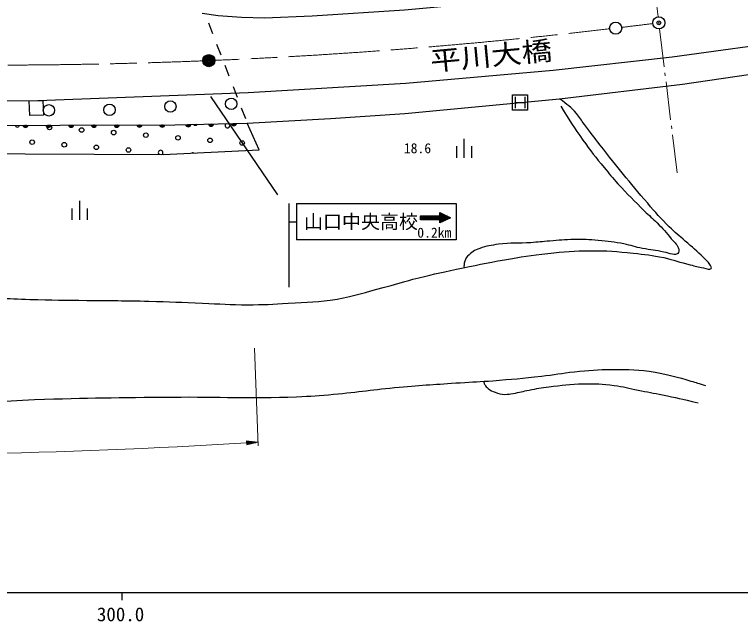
# Model space of a CAD drawing. Units: millimetres, scale not verified. Extents: x 40000 to 680000, y 20000 to 380000.
# Drawn here: x 353884 to 449454, y 201181 to 281118 of the extents above; entities that cross this region are included whole.
import ezdxf
from ezdxf.enums import TextEntityAlignment as Align

# ---------------------------------------------------------------- set-up
doc = ezdxf.new("R2010")
doc.units = ezdxf.units.MM
doc.header["$LTSCALE"] = 1000
doc.header["$PDMODE"] = 32
doc.header["$PDSIZE"] = 500
doc.linetypes.add('CHAIN', pattern=[18.5, 12, -1.5, 3.5, -1.5])
for name, color, linetype, lineweight in [('M-BGD', 7, 'Continuous', 25), ('M-BGD-HTXT', 7, 'Continuous', 13), ('M-BMK', 2, 'CHAIN', 13), ('M-BMK-SRVR', 3, 'Continuous', 25), ('M-STR-HTXT', 7, 'Continuous', 13), ('M-STR-STR1', 1, 'Continuous', 25), ('M-STR-STRC', 7, 'Continuous', 25), ('M-STR-STRD', 7, 'Continuous', 25), ('M-TTL-BAND', 7, 'Continuous', 25)]:
    doc.layers.add(name, color=color, linetype=linetype, lineweight=lineweight)
doc.layers.add('M-OTRS', color=6, linetype='Continuous')
doc.styles.add('ＭＳ ゴシック', font='')
doc.styles.get('ＭＳ ゴシック').set_extended_font_data('MS Gothic')

msp = doc.modelspace()

# ---------------------------------------------------------------- linework, layer by layer
at = {"layer": 'M-BGD'}
for p, q in [((413049, 264765), (413049, 262265)), ((412049, 263765), (412049, 262265)), ((414049, 263765), (414049, 262265)), ((362450, 256575), (362450, 254075)), ((361450, 255575), (361450, 254075)), ((363450, 255575), (363450, 254075))]:
    msp.add_line(p, q, dxfattribs=at)
for points in [[(233951, 273748), (266219, 271304), (305326, 267987), (324181, 267014), (344682, 266515), (374994, 266598), (384521, 266798)], [(216990, 271739), (247161, 269095), (286833, 265941), (314601, 263613), (336428, 263006), (355283, 262757), (373440, 262682), (386077, 263314), (384521, 266798)]]:
    msp.add_lwpolyline(points, dxfattribs=at)
msp.add_lwpolyline([(355827, 269741), (357608, 269810), (357683, 267867), (355902, 267799)], close=True, dxfattribs=at)
for centre, radius in [((374405, 269001), 750), ((382415, 269356), 750), ((358413, 268499), 750), ((366394, 268558), 750), ((358485, 266250), 300), ((362714, 265908), 300), ((366943, 265567), 300), ((371171, 265226), 300), ((375400, 264884), 300), ((379629, 264543), 300), ((356200, 264306), 300), ((360429, 263965), 300), ((364657, 263623), 300), ((383858, 264202), 300), ((368886, 263282), 300)]:
    msp.add_circle(centre, radius, dxfattribs=at)
for centre, radius, start, end in [((376757, 266690), 354, 189.99715, 352.40233), ((376757, 266690), 283, 192.22119, 350.17829), ((376757, 266690), 212, 195.96751, 346.43196), ((377685, 266828), 300, 216.46872, 325.93075), ((379756, 266752), 354, 189.99715, 352.40233), ((379756, 266752), 283, 192.22119, 350.17829), ((379756, 266752), 212, 195.96751, 346.43196), ((379756, 266752), 142, 203.67924, 338.72023), ((379756, 266752), 100, 213.9969, 328.40257), ((381914, 266487), 300, 122.40471, 59.99476), ((382755, 266815), 354, 189.99715, 352.40233), ((382755, 266815), 283, 192.22119, 350.17829), ((382755, 266815), 212, 195.96751, 346.43196), ((382755, 266815), 142, 203.67924, 338.72023), ((382755, 266815), 100, 213.9969, 328.40257), ((354256, 266591), 300, 189.65574, 350.65855), ((355338, 266599), 354, 188.95456, 351.35974), ((355338, 266599), 283, 191.1786, 349.1357), ((355338, 266599), 212, 194.92492, 345.38937), ((355338, 266599), 142, 202.63665, 337.67764), ((355338, 266599), 100, 212.95431, 327.35998), ((358338, 266607), 354, 188.95456, 351.35974), ((358338, 266607), 283, 191.1786, 349.1357), ((358338, 266607), 212, 194.92492, 345.38937), ((358338, 266607), 142, 202.63665, 337.67764), ((358338, 266607), 100, 212.95431, 327.35998), ((361338, 266615), 354, 188.95456, 351.35974), ((361338, 266615), 283, 191.1786, 349.1357), ((361338, 266615), 212, 194.92492, 345.38937), ((361338, 266615), 142, 202.63665, 337.67764), ((361338, 266615), 100, 212.95431, 327.35998), ((364338, 266623), 354, 188.95456, 351.35974), ((364338, 266623), 283, 191.1786, 349.1357), ((364338, 266623), 212, 194.92492, 345.38937), ((364338, 266623), 142, 202.63665, 337.67764), ((364338, 266623), 100, 212.95431, 327.35998), ((367338, 266632), 354, 188.95456, 351.35974), ((367338, 266632), 283, 191.1786, 349.1357), ((367338, 266632), 212, 194.92492, 345.38937), ((367338, 266632), 142, 202.63665, 337.67764), ((367338, 266632), 100, 212.95431, 327.35998), ((370338, 266640), 354, 188.95456, 351.35974), ((370338, 266640), 283, 191.1786, 349.1357), ((370338, 266640), 212, 194.92492, 345.38937), ((370338, 266640), 142, 202.63665, 337.67764), ((370338, 266640), 100, 212.95431, 327.35998), ((373338, 266648), 354, 188.95456, 351.35974), ((373338, 266648), 283, 191.1786, 349.1357), ((373338, 266648), 212, 194.92492, 345.38937), ((373338, 266648), 142, 202.63665, 337.67764), ((373338, 266648), 100, 212.95431, 327.35998), ((376757, 266690), 142, 203.67924, 338.72023), ((376757, 266690), 100, 213.9969, 328.40257), ((373115, 262941), 300, 300.81511, 238.71267), ((377344, 262599), 300, 70.71232, 115.01249)]:
    msp.add_arc(centre, radius, start, end, dxfattribs=at)
for points, knots in [([(262334, 241626), (264127, 241418), (264641, 241385), (266125, 241294), (268822, 241128), (270341, 241350), (273042, 241294), (277616, 241199), (280174, 240995), (284747, 240895), (290228, 240775), (293301, 240907), (298781, 240762), (302186, 240671), (304089, 240489), (307493, 240363), (310887, 240237), (312794, 240363), (316186, 240193), (317613, 240121), (318408, 240020), (319832, 239917), (320886, 239841), (321476, 239777), (322532, 239739), (323186, 239716), (323562, 239664), (324207, 239779), (324414, 239816), (324553, 239845), (324699, 239996), (324810, 240109), (324825, 240233), (324798, 240390), (324762, 240596), (324636, 240681), (324483, 240823), (324234, 241054), (323994, 241026), (323675, 241139), (322697, 241484), (322131, 241625), (321133, 241907), (319997, 242228), (319336, 242311), (318196, 242617), (316484, 243076), (315531, 243359), (313841, 243897), (312264, 244400), (311411, 244771), (309841, 245297), (308324, 245804), (307489, 246142), (305939, 246538), (304451, 246918), (303597, 247043), (302096, 247366), (298178, 248209), (295997, 248744), (292066, 249524), (291704, 249595), (291505, 249657), (291140, 249701), (290220, 249811), (289699, 249814), (288775, 249859), (287006, 249945), (286013, 249970), (284242, 249947), (282348, 249923), (281289, 249732), (279395, 249770), (279214, 249773), (278963, 249747), (278935, 249811), (278899, 249894), (279216, 250059), (279434, 250144), (279893, 250323), (280172, 250365), (280656, 250460), (281933, 250708), (282647, 250917), (283947, 250972), (285431, 251035), (286265, 250951), (287750, 250893), (289546, 250823), (290548, 250706), (292342, 250598), (293142, 250549), (293594, 250565), (294391, 250479), (295276, 250384), (295769, 250295), (296638, 250105), (297957, 249816), (298682, 249594), (299988, 249248), (302294, 248635), (303581, 248274), (305880, 247632), (307754, 247108), (308810, 246837), (310669, 246262), (312454, 245709), (313432, 245326), (315221, 244784), (316200, 244487), (316744, 244295), (317743, 244075), (318766, 243849), (319341, 243707), (320384, 243602), (321350, 243504), (321896, 243486), (322867, 243464), (326165, 243389), (328013, 243530), (331311, 243592), (335906, 243678), (338480, 243762), (343076, 243858), (344969, 243898), (346029, 243958), (347923, 243947), (351044, 243928), (352785, 243678), (355904, 243592), (358836, 243511), (360480, 243515), (363412, 243474), (366599, 243429), (368385, 243452), (371571, 243370), (374331, 243300), (375876, 243205), (378635, 243104), (380956, 243020), (382255, 242896), (384577, 242897), (386668, 242899), (387840, 242958), (389927, 243089), (392437, 243247), (393859, 243249), (396342, 243651), (398749, 244041), (400043, 244536), (402401, 245159), (403939, 245565), (404785, 245851), (406325, 246245), (408564, 246818), (409829, 247094), (412089, 247575), (414541, 248097), (415915, 248390), (418386, 248817), (420611, 249201), (421859, 249426), (424105, 249659), (426286, 249885), (427515, 249994), (429707, 250014), (431904, 250034), (433137, 249916), (435323, 249689), (436902, 249525), (437795, 249446), (439343, 249097), (440720, 248787), (441464, 248503), (442831, 248152), (443509, 247977), (443887, 247865), (444575, 247738), (444974, 247664), (445456, 247436), (445610, 247649), (445698, 247772), (445521, 248009), (445403, 248211), (445168, 248613), (444932, 248766), (444605, 249097), (443709, 250006), (443132, 250436), (442181, 251285), (441363, 252015), (440857, 252372), (440082, 253147), (438921, 254309), (438323, 255012), (437244, 256251), (434705, 259170), (433375, 260885), (430978, 263921), (430151, 264969), (429707, 265571), (428909, 266641), (428489, 267204), (428299, 267555), (427845, 268089), (427106, 268957), (426710, 269206), (425649, 270011)], [0, 0, 0, 0, 1, 1, 1, 2, 2, 2, 3, 3, 3, 4, 4, 4, 5, 5, 5, 6, 6, 6, 7, 7, 7, 8, 8, 8, 9, 9, 9, 10, 10, 10, 11, 11, 11, 12, 12, 12, 13, 13, 13, 14, 14, 14, 15, 15, 15, 16, 16, 16, 17, 17, 17, 18, 18, 18, 19, 19, 19, 20, 20, 20, 21, 21, 21, 22, 22, 22, 23, 23, 23, 24, 24, 24, 25, 25, 25, 26, 26, 26, 27, 27, 27, 28, 28, 28, 29, 29, 29, 30, 30, 30, 31, 31, 31, 32, 32, 32, 33, 33, 33, 34, 34, 34, 35, 35, 35, 36, 36, 36, 37, 37, 37, 38, 38, 38, 39, 39, 39, 40, 40, 40, 41, 41, 41, 42, 42, 42, 43, 43, 43, 44, 44, 44, 45, 45, 45, 46, 46, 46, 47, 47, 47, 48, 48, 48, 49, 49, 49, 50, 50, 50, 51, 51, 51, 52, 52, 52, 53, 53, 53, 54, 54, 54, 55, 55, 55, 56, 56, 56, 57, 57, 57, 58, 58, 58, 59, 59, 59, 60, 60, 60, 61, 61, 61, 62, 62, 62, 63, 63, 63, 64, 64, 64, 65, 65, 65, 66, 66, 66, 67, 67, 67, 68, 68, 68, 69, 69, 69, 69]), ([(425805, 269050), (427125, 266894), (427491, 266276), (428702, 264587), (429747, 263128), (430375, 262341), (431510, 260951), (432196, 260110), (432573, 259631), (433313, 258837), (434655, 257398), (435423, 256606), (436831, 255231), (437468, 254609), (437855, 254293), (438486, 253664), (439256, 252897), (439658, 252435), (440348, 251595), (440709, 251156), (441023, 250969), (441235, 250442), (441310, 250255), (441378, 250140), (441353, 249940), (441337, 249807), (441315, 249706), (441205, 249630), (440986, 249476), (440791, 249507), (440526, 249541), (440053, 249601), (439809, 249737), (439343, 249836), (438267, 250067), (437645, 250099), (436565, 250309), (435597, 250498), (435080, 250720), (434111, 250901), (432793, 251146), (432048, 251263), (430712, 251374), (429480, 251476), (428785, 251515), (427549, 251492), (426288, 251468), (425584, 251385), (424327, 251285), (423368, 251209), (422833, 251134), (421874, 251063), (420202, 250939), (419248, 251084), (417587, 250856), (416616, 250723), (416059, 250650), (415134, 250324), (414433, 250077), (414064, 249814), (413538, 249290), (413256, 249009), (413165, 248765), (413094, 248373), (413054, 248151), (413044, 248048), (413060, 247797)], [0, 0, 0, 0, 1, 1, 1, 2, 2, 2, 3, 3, 3, 4, 4, 4, 5, 5, 5, 6, 6, 6, 7, 7, 7, 8, 8, 8, 9, 9, 9, 10, 10, 10, 11, 11, 11, 12, 12, 12, 13, 13, 13, 14, 14, 14, 15, 15, 15, 16, 16, 16, 17, 17, 17, 18, 18, 18, 19, 19, 19, 20, 20, 20, 21, 21, 21, 22, 22, 22, 22]), ([(242067, 231539), (243217, 231363), (243529, 231325), (244469, 231210), (246217, 230997), (247211, 231013), (248962, 230826), (250800, 230629), (251824, 230468), (253662, 230264), (256257, 229977), (257707, 229758), (260313, 229584), (262584, 229433), (263860, 229314), (266136, 229348), (268797, 229388), (270283, 229562), (272935, 229791), (275550, 230018), (276997, 230332), (279615, 230516), (281816, 230670), (283055, 230654), (285261, 230663), (288067, 230676), (289638, 230564), (292444, 230516), (295122, 230469), (296624, 230495), (299302, 230412), (303449, 230284), (305768, 230110), (309914, 229924), (314497, 229720), (317062, 229550), (321649, 229422), (326831, 229277), (329737, 229124), (334921, 229230), (338862, 229310), (341064, 229521), (345001, 229732), (349504, 229974), (352022, 230226), (356529, 230397), (363603, 230666), (367570, 230668), (374649, 230737), (381045, 230800), (384633, 230534), (391025, 230782), (392921, 230855), (393983, 230931), (395872, 231107), (399249, 231421), (401127, 231732), (404504, 232038), (407640, 232322), (409402, 232415), (412544, 232629), (414229, 232744), (415176, 232758), (416860, 232895), (419356, 233098), (420756, 233198), (423244, 233486), (424945, 233683), (425886, 233890), (427590, 234063), (429535, 234260), (430630, 234390), (432585, 234388), (434796, 234386), (436052, 234375), (438231, 234004), (440083, 233688), (441096, 233373), (442901, 232851), (443666, 232629), (443922, 232559), (444852, 232260)], [0, 0, 0, 0, 1, 1, 1, 2, 2, 2, 3, 3, 3, 4, 4, 4, 5, 5, 5, 6, 6, 6, 7, 7, 7, 8, 8, 8, 9, 9, 9, 10, 10, 10, 11, 11, 11, 12, 12, 12, 13, 13, 13, 14, 14, 14, 15, 15, 15, 16, 16, 16, 17, 17, 17, 18, 18, 18, 19, 19, 19, 20, 20, 20, 21, 21, 21, 22, 22, 22, 23, 23, 23, 24, 24, 24, 25, 25, 25, 26, 26, 26, 27, 27, 27, 27]), ([(415622, 232801), (415673, 232614), (415701, 232545), (415779, 232393), (415905, 232151), (416020, 232035), (416226, 231855), (416535, 231584), (416774, 231512), (417159, 231369), (417631, 231192), (417916, 231102), (418420, 231093), (418859, 231085), (419104, 231142), (419537, 231211), (420366, 231343), (420812, 231515), (421639, 231664), (422642, 231846), (423202, 231959), (424214, 232085), (425982, 232304), (426978, 232438), (428759, 232479), (430341, 232515), (431236, 232468), (432806, 232269), (434062, 232109), (434742, 231879), (435985, 231638), (437236, 231396), (437941, 231285), (439190, 231034), (441026, 230664), (441618, 230515), (443867, 229983)], [0, 0, 0, 0, 1, 1, 1, 2, 2, 2, 3, 3, 3, 4, 4, 4, 5, 5, 5, 6, 6, 6, 7, 7, 7, 8, 8, 8, 9, 9, 9, 10, 10, 10, 11, 11, 11, 12, 12, 12, 12])]:
    msp.add_open_spline(points, degree=3, knots=knots, dxfattribs=at)
at = {"layer": 'M-BGD-HTXT'}
for p, q in [((438614, 280823), (437939, 286386)), ((439414, 274218), (438806, 279235)), ((439559, 273027), (439511, 273424)), ((440257, 267269), (439655, 272233)), ((440401, 266078), (440353, 266475)), ((441106, 260267), (440497, 265283))]:
    msp.add_line(p, q, dxfattribs=at)
at = {"layer": 'M-BMK'}
for start, end in [(268.68555, 276.70539), (276.8364, 277.17455)]:
    msp.add_arc((350540, 974062), 699612, start, end, dxfattribs=at)
at = {"layer": 'M-BMK-SRVR'}
for centre, radius in [((433026, 279315), 800), ((438710, 280029), 800), ((379466, 275045), 800), ((379466, 275045), 726), ((379466, 275045), 651), ((379466, 275045), 578), ((379466, 275045), 486), ((379466, 275045), 378), ((379466, 275045), 298), ((379466, 275045), 205), ((379466, 275045), 87.8)]:
    msp.add_circle(centre, radius, dxfattribs=at)
at = {"layer": 'M-OTRS'}
msp.add_point((438710, 280029), dxfattribs=at)
at = {"layer": 'M-STR-HTXT'}
for p, q in [((385477, 237181), (385951, 224326)), ((385933, 224798), (384420, 224952)), ((384420, 224952), (384452, 224453)), ((384723, 224921), (384424, 224902)), ((384427, 224852), (385025, 224891)), ((385328, 224860), (384430, 224802)), ((384433, 224752), (385631, 224829)), ((385933, 224798), (384436, 224703)), ((384439, 224653), (385637, 224729)), ((385341, 224660), (384443, 224603)), ((384446, 224553), (385045, 224591)), ((385933, 224798), (384452, 224453)), ((384748, 224522), (384449, 224503))]:
    msp.add_line(p, q, dxfattribs=at)
msp.add_arc((334084, 1035237), 812095, 263.24738, 273.55475, dxfattribs=at)
at = {"layer": 'M-STR-STR1'}
for p, q in [((379415, 280026), (379955, 278626)), ((380495, 277227), (381035, 275828)), ((381575, 274428), (382116, 273029)), ((382656, 271630), (383196, 270230)), ((383736, 268831), (384276, 267432))]:
    msp.add_line(p, q, dxfattribs=at)
msp.add_lwpolyline([(384521, 266798), (395473, 267408), (405247, 268078), (425649, 270011), (441835, 271935), (457718, 274277), (473444, 276839), (479553, 278021), (493939, 280957), (494933, 280121)], dxfattribs=at)
at = {"layer": 'M-STR-STRC'}
for p, q in [((419423, 268537), (419423, 270537)), ((419423, 270537), (421423, 270537)), ((421423, 270537), (421423, 268537)), ((379696, 270312), (388521, 257376)), ((419798, 270287), (419798, 268787)), ((419798, 269537), (421048, 269537)), ((421048, 270287), (421048, 268787)), ((421423, 268537), (419423, 268537)), ((390016, 256208), (390016, 245213)), ((391016, 256208), (412016, 256208)), ((391016, 256208), (391016, 251458)), ((412016, 256208), (412016, 251458)), ((407315, 254092), (407813, 254590)), ((407315, 254163), (407742, 254590)), ((407315, 254234), (407671, 254590)), ((407315, 254305), (407601, 254590)), ((407315, 254375), (407530, 254590)), ((407315, 254446), (407459, 254590)), ((407315, 254517), (407388, 254590)), ((407315, 254588), (407317, 254590)), ((407315, 254578), (407804, 254089)), ((407315, 254507), (407734, 254089)), ((407315, 254436), (407663, 254089)), ((407315, 254365), (407592, 254089)), ((407315, 254295), (407521, 254089)), ((407315, 254224), (407450, 254089)), ((407374, 254590), (407875, 254089)), ((407383, 254089), (407884, 254590)), ((407445, 254590), (407946, 254089)), ((407453, 254089), (407955, 254590)), ((407516, 254590), (408017, 254089)), ((407524, 254089), (408025, 254590)), ((407586, 254590), (408088, 254089)), ((407595, 254089), (408096, 254590)), ((407657, 254590), (408158, 254089)), ((407666, 254089), (408167, 254590)), ((407728, 254590), (408229, 254089)), ((407737, 254089), (408238, 254590)), ((407799, 254590), (408300, 254089)), ((407807, 254089), (408309, 254590)), ((407870, 254590), (408371, 254089)), ((407878, 254089), (408379, 254590)), ((407940, 254590), (408441, 254089)), ((407949, 254089), (408450, 254590)), ((408011, 254590), (408512, 254089)), ((408020, 254089), (408521, 254590)), ((408082, 254590), (408583, 254089)), ((408090, 254089), (408592, 254590)), ((408153, 254590), (408654, 254089)), ((408161, 254089), (408662, 254590)), ((408223, 254590), (408725, 254089)), ((408232, 254089), (408733, 254590)), ((408294, 254590), (408795, 254089)), ((408303, 254089), (408804, 254590)), ((408365, 254590), (408866, 254089)), ((408374, 254089), (408875, 254590)), ((408436, 254590), (408937, 254089)), ((408444, 254089), (408946, 254590)), ((408507, 254590), (409008, 254089)), ((408515, 254089), (409016, 254590)), ((408577, 254590), (409079, 254089)), ((408586, 254089), (409087, 254590)), ((408648, 254590), (409149, 254089)), ((408657, 254089), (409158, 254590)), ((408719, 254590), (409220, 254089)), ((408728, 254089), (409229, 254590)), ((408790, 254590), (409291, 254089)), ((408798, 254089), (409300, 254590)), ((408861, 254590), (409362, 254089)), ((408869, 254089), (409370, 254590)), ((408931, 254590), (409433, 254089)), ((408940, 254089), (409441, 254590)), ((409002, 254590), (409503, 254089)), ((409011, 254089), (409512, 254590)), ((409073, 254590), (409574, 254089)), ((409082, 254089), (409583, 254590)), ((409144, 254590), (409645, 254089)), ((409152, 254089), (409653, 254590)), ((409215, 254590), (409716, 254089)), ((409223, 254089), (409724, 254590)), ((409285, 254590), (409786, 254089)), ((409294, 254089), (409795, 254590)), ((409356, 254590), (409857, 254089)), ((409365, 254089), (409866, 254590)), ((409427, 254590), (410180, 253837)), ((409435, 254089), (410207, 254860)), ((409498, 254590), (410228, 253859)), ((409506, 254089), (410255, 254837)), ((409568, 254590), (410277, 253881)), ((409577, 254089), (410302, 254814)), ((409639, 254590), (410326, 253904)), ((409648, 254089), (410350, 254791)), ((409710, 254590), (410374, 253926)), ((409719, 254089), (410398, 254768)), ((409781, 254590), (410423, 253948)), ((409789, 254089), (410445, 254745)), ((409852, 254590), (410472, 253970)), ((409860, 254089), (410493, 254722)), ((409873, 255021), (409873, 255022)), ((409873, 254951), (409921, 254999)), ((409873, 254994), (410764, 254103)), ((409873, 254880), (409968, 254976)), ((409873, 254809), (410016, 254952)), ((409873, 254738), (410064, 254929)), ((409873, 254923), (410715, 254081)), ((409873, 254667), (410112, 254906)), ((409873, 254597), (410159, 254883)), ((409873, 254852), (410666, 254058)), ((409873, 254781), (410618, 254036)), ((409873, 254710), (410569, 254014)), ((409873, 254030), (410541, 254699)), ((409873, 253960), (410589, 254676)), ((409873, 253889), (410636, 254652)), ((409873, 254640), (410520, 253992)), ((409873, 253818), (410684, 254629)), ((409873, 253747), (410732, 254606)), ((409911, 253715), (410779, 254583)), ((409955, 254982), (410812, 254125)), ((410041, 253774), (410827, 254560)), ((410092, 254916), (410861, 254147)), ((410171, 253833), (410875, 254537)), ((410229, 254849), (410910, 254169)), ((410301, 253892), (410923, 254514)), ((410366, 254783), (410958, 254191)), ((410431, 253951), (410970, 254491)), ((410504, 254717), (411007, 254213)), ((410561, 254010), (411018, 254468)), ((410641, 254650), (411056, 254235)), ((410690, 254069), (411066, 254445)), ((410778, 254584), (411104, 254258)), ((410820, 254129), (411113, 254422)), ((410915, 254518), (411153, 254280)), ((410950, 254188), (411161, 254399)), ((411052, 254451), (411202, 254302)), ((411080, 254247), (411209, 254376)), ((411189, 254385), (411250, 254324)), ((411210, 254306), (411257, 254352)), ((390016, 253833), (391016, 253833)), ((407315, 254153), (407380, 254089)), ((409873, 254073), (410131, 253815)), ((409873, 254003), (410082, 253793)), ((409873, 253932), (410034, 253771)), ((409873, 253861), (409985, 253749)), ((409873, 253790), (409936, 253727)), ((409873, 253719), (409888, 253704)), ((412016, 251458), (391016, 251458))]:
    msp.add_line(p, q, dxfattribs=at)
msp.add_lwpolyline([(409873, 254590), (409873, 255022), (411284, 254339), (409873, 253698), (409873, 254089), (407315, 254089), (407315, 254590)], close=True, dxfattribs=at)
at = {"layer": 'M-STR-STRD'}
for points in [[(378595, 281279), (380674, 280970), (383743, 280763), (386771, 280681), (393076, 280966), (405216, 281741), (422993, 283413), (438881, 285163), (454769, 287408), (480041, 291883), (488944, 293566)], [(133471, 280546), (135010, 282136), (137425, 284015), (139924, 285192), (142525, 285976), (145374, 286534), (149710, 286730), (160498, 285718), (214687, 281026), (241073, 276721), (296921, 272087), (326002, 270136), (337245, 269811), (355827, 269741), (384661, 270849), (405380, 272080), (424798, 273775), (440454, 275541), (457070, 277816), (478469, 281407), (492723, 284025)]]:
    msp.add_lwpolyline(points, dxfattribs=at)
at = {"layer": 'M-TTL-BAND'}
for p, q in [((40000, 205000), (579000, 205000)), ((368000, 205000), (368000, 204000))]:
    msp.add_line(p, q, dxfattribs=at)

# ---------------------------------------------------------------- texts
at = {"layer": 'M-BGD', "style": 'ＭＳ ゴシック', "width": 1.15}
msp.add_text('平川大橋', height=2566, rotation=5.316, dxfattribs=at).set_placement((416814, 273662), align=Align.BOTTOM_CENTER)
at = {"layer": 'M-BGD', "style": 'ＭＳ ゴシック'}
msp.add_text('18.6', height=1320, dxfattribs=at).set_placement((405139, 262455), align=Align.BOTTOM_LEFT)
at = {"layer": 'M-STR-STRC', "style": 'ＭＳ ゴシック'}
for s, height, p in [('山口中央高校', 1833, (399492, 253833)), ('0.2km', 1320, (409148, 252394))]:
    msp.add_text(s, height=height, dxfattribs=at).set_placement(p, align=Align.MIDDLE_CENTER)
at = {"layer": 'M-TTL-BAND', "style": 'ＭＳ ゴシック'}
msp.add_text('300.0', height=1833, dxfattribs=at).set_placement((367844, 200661), align=Align.BOTTOM_CENTER)

doc.saveas('drawing.dxf')
